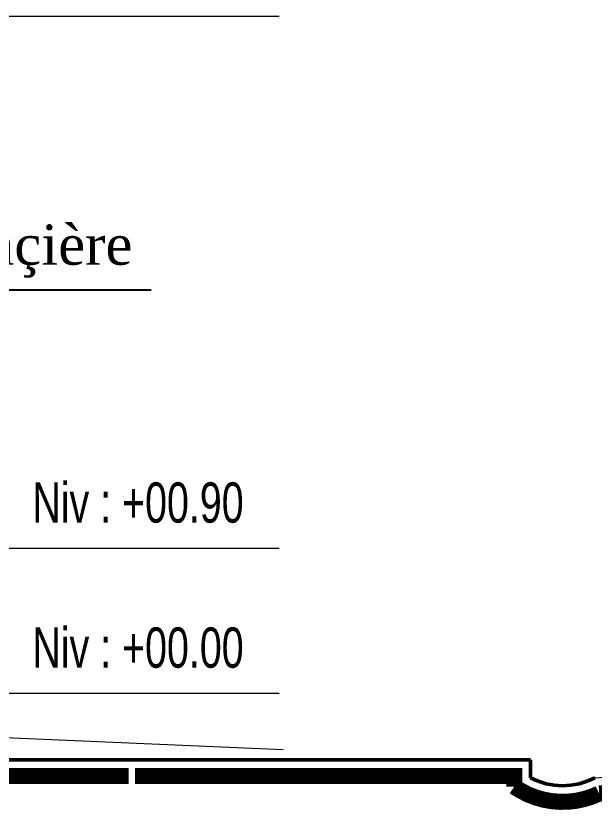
# Model space of a CAD drawing. Header units: metres. Extents: x 0 to 4415, y 1197 to 2590.
# Drawn here: x 1931.35 to 1934.94, y 1201.79 to 1206.8 of the extents above; entities that cross this region are included whole.
import ezdxf
from ezdxf.enums import TextEntityAlignment as Align

# ---------------------------------------------------------------- set-up
doc = ezdxf.new("R2010")
doc.units = ezdxf.units.M
doc.linetypes.add('CACHE2', pattern=[4.7625, 3.175, -1.5875])
for name, color, linetype, lineweight in [('00-MUR', 7, 'Continuous', 30), ('00-Niveau', 2, 'Continuous', 9), ('AMENAGEMENT', 7, 'Continuous', 5), ('caché', 20, 'CACHE2', 13), ('mur', 7, 'Continuous', 50)]:
    doc.layers.add(name, color=color, linetype=linetype, lineweight=lineweight)
doc.styles.add('style1', font='romantic.ttf')
doc.styles.add('STYLE2', font='swissl.ttf', dxfattribs={"width": 0.7})

msp = doc.modelspace()

# ---------------------------------------------------------------- linework, layer by layer
msp.add_line((1932.1896, 1205.1025), (1929.7376, 1205.1025))
at = {"layer": '00-MUR'}
msp.add_lwpolyline([(1910.4123, 1199.7382), (1926.3123, 1199.7382), (1926.3123, 1202.9882), (1929.6376, 1202.9882), (1929.6376, 1202.1882), (1932.0497, 1202.1882)], dxfattribs=at)
at = {"layer": '00-MUR', "const_width": 0.1}
msp.add_lwpolyline([(1893.2052, 1202.0882), (1893.3052, 1202.0882), (1893.3052, 1202.8882), (1896.0123, 1202.8882), (1896.0123, 1199.6382), (1907.9623, 1199.6382), (1907.9623, 1198.2882), (1910.5123, 1198.2882), (1910.5123, 1199.6382), (1926.4123, 1199.6382), (1926.4123, 1202.8882), (1929.5376, 1202.8882), (1929.5376, 1202.0882), (1932.0497, 1202.0882)], dxfattribs=at)
msp.add_lwpolyline([(1932.0904, 1202.0882), (1934.4432, 1202.0882), (1934.4432, 1202.0226, 0.270016), (1934.97, 1201.9799, -0.015898), (1939.6396, 1202.1284, -0.015898)], format="xyb", dxfattribs=at)
at = {"layer": '00-Niveau'}
for p, q in [((1930.7842, 1206.8025), (1932.984, 1206.8025)), ((1930.7842, 1203.5025), (1932.984, 1203.5025)), ((1930.7842, 1202.6025), (1932.984, 1202.6025))]:
    msp.add_line(p, q, dxfattribs=at)
at = {"layer": 'AMENAGEMENT'}
msp.add_lwpolyline([(1932.0904, 1202.1882), (1934.5432, 1202.1882), (1934.5432, 1202.0784, 0.25), (1934.9432, 1202.0784, -0.015968), (1939.6396, 1202.2284, 0.938098)], format="xyb", dxfattribs=at)
at = {"layer": 'caché', "linetype": 'CACHE2'}
msp.add_lwpolyline([(1929.6377, 1202.3882), (1929.8377, 1202.3882), (1934.5432, 1202.1882)], dxfattribs=at)
at = {"layer": 'mur'}
for p, q in [((1929.6376, 1202.1882), (1934.5432, 1202.1882)), ((1934.5432, 1202.1882), (1934.5432, 1202.0784))]:
    msp.add_line(p, q, dxfattribs=at)
msp.add_arc((1934.7432, 1202.4534), 0.425, 241.9275, 298.0725, dxfattribs=at)

# ---------------------------------------------------------------- texts
at = {"style": 'style1'}
msp.add_text('Limite fonçière ', height=0.25, dxfattribs=at).set_placement((1930.9522, 1205.5104), align=Align.TOP_CENTER)
at = {"layer": '00-Niveau', "style": 'STYLE2', "width": 0.7}
for s, p in [('Niv : +00.90', (1932.1081, 1203.9104)), ('Niv : +00.00', (1932.1081, 1203.0104))]:
    msp.add_text(s, height=0.25, dxfattribs=at).set_placement(p, align=Align.TOP_CENTER)

doc.saveas('drawing.dxf')
